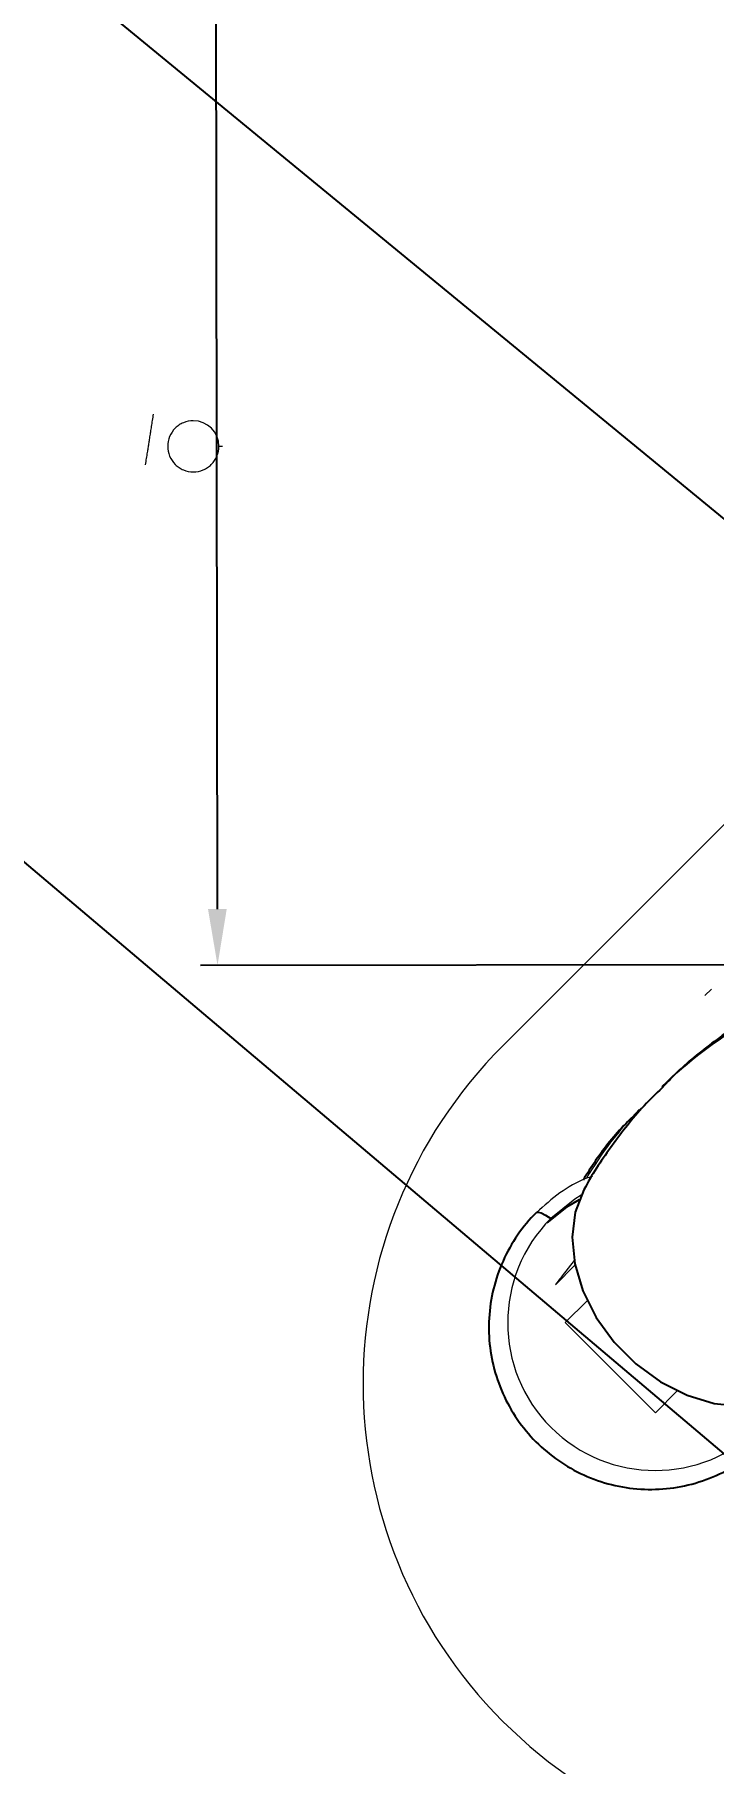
# Model space of a CAD drawing. Header units: millimetres. Extents: x -635 to 515, y -448 to 489.
# Drawn here: x 63.8 to 103.6, y -394.8 to -293.5 of the extents above; entities that cross this region are included whole.
import ezdxf

# ---------------------------------------------------------------- set-up
doc = ezdxf.new("R2010")
doc.units = ezdxf.units.MM
doc.header["$PDSIZE"] = -1
doc.dimstyles.new('ISO-25', dxfattribs={"dimtxt": 2.5, "dimasz": 2.5, "dimexe": 1.25, "dimexo": 0.625, "dimtad": 1, "dimtxsty": 'Standard', "dimcen": 2.5, "dimadec": 0, "dimazin": 0, "dimtfac": 1, "dimtmove": 0, "dimatfit": 3, "dimfxl": 0, "dimarcsym": 0})

# ---------------------------------------------------------------- blocks, each defined once
blk = doc.blocks.new('*D3')
at = {"color": 0, "lineweight": -2, "transparency": 16777216}
for p, q in [((134.64, -72.35), (73.18, -72.42)), ((74.19, -75.73), (74.34, -206.66)), ((74.5, -344.73), (74.35, -213.79)), ((134.97, -347.96), (73.51, -348.04))]:
    blk.add_line(p, q, dxfattribs=at)
at = {"color": 0, "transparency": 16777216}
for points in [[(74.74, -75.72), (73.64, -75.73), (74.18, -72.42)], [(75.05, -344.73), (73.95, -344.73), (74.51, -348.03)]]:
    blk.add_solid(points, dxfattribs=at)
at = {"layer": 'Defpoints', "color": 0, "transparency": 16777216}
for p in [(74.18, -72.42), (135.64, -72.35), (135.97, -347.96)]:
    blk.add_point(p, dxfattribs=at)
at = {"color": 0, "transparency": 16777216, "insert": (74.34, -210.23), "char_height": 3.5, "attachment_point": 5}
blk.add_mtext('275,61', dxfattribs=at)
blk = doc.blocks.new('*D4')
at = {"color": 0, "lineweight": -2, "transparency": 16777216}
for p, q in [((-200.65, -72.75), (-224.21, -100.64)), ((-221.04, -102.01), (-34.95, -259.15)), ((159.59, -423.42), (-26.5, -266.28)), ((185.02, -398.42), (161.47, -426.31))]:
    blk.add_line(p, q, dxfattribs=at)
at = {"color": 0, "transparency": 16777216}
for points in [[(-220.68, -101.59), (-221.39, -102.43), (-223.56, -99.88)], [(159.94, -423), (159.23, -423.84), (162.11, -425.55)]]:
    blk.add_solid(points, dxfattribs=at)
at = {"layer": 'Defpoints', "color": 0, "transparency": 16777216}
for p in [(-200.01, -71.99), (-223.56, -99.88), (185.66, -397.66)]:
    blk.add_point(p, dxfattribs=at)
at = {"color": 0, "transparency": 16777216, "insert": (-30.72, -262.71), "char_height": 3.5, "attachment_point": 5}
blk.add_mtext('504,78', dxfattribs=at)

msp = doc.modelspace()

# ---------------------------------------------------------------- linework, layer by layer
msp.add_line((-535.984, 203.989), (135.966, -347.962))
at = {"color": 144, "linetype": 'Continuous', "lineweight": 18}
for p, q in [((140.745, -303.243), (91.248, -352.741)), ((74.59, -317.612), (74.807, -317.612)), ((103.096, -349.804), (103.471, -349.429)), ((99.897, -355.9), (99.277, -356.506)), ((94.325, -366.748), (95.473, -365.599)), ((95.434, -365.322), (94.728, -366.224)), ((96.188, -367.691), (94.907, -368.971)), ((94.907, -368.971), (100.192, -374.256)), ((101.472, -372.975), (100.192, -374.256))]:
    msp.add_line(p, q, dxfattribs=at)
at = {"color": 144, "linetype": 'Continuous', "lineweight": 18, "flags": 128}
msp.add_lwpolyline([(95.841, -361.497), (95.462, -361.729), (94.057, -362.867)], dxfattribs=at)
at = {"color": 7, "linetype": 'Continuous', "lineweight": 25, "flags": 128}
for points in [[(96.005, -361.179), (95.995, -361.197), (95.487, -362.495), (95.305, -363.956), (95.456, -365.518), (95.933, -367.11), (96.716, -368.665), (97.77, -370.114), (99.049, -371.393), (100.498, -372.447), (102.053, -373.23), (103.645, -373.707), (105.207, -373.858), (106.668, -373.676), (107.966, -373.168), (107.989, -373.156)], [(95.716, -361.784), (94.978, -362.213), (93.82, -363.114)]]:
    msp.add_lwpolyline(points, dxfattribs=at)
at = {"color": 8, "linetype": 'Continuous', "lineweight": 25, "flags": 128}
msp.add_lwpolyline([(93.217, -362.511), (93.217, -362.511), (93.315, -362.488), (93.488, -362.539), (93.736, -362.666), (94.057, -362.867)], dxfattribs=at)
at = {"color": 144, "linetype": 'Continuous', "lineweight": 18}
for centre, radius, start, end in [((73.09, -317.612), 1.5, 360, 90), ((111.047, -372.54), 28, 135, 315), ((113.106, -370.34), 19.6, 135.00904, 149.89445), ((100.18, -368.983), 8.654, 135.03039, 314.96961)]:
    msp.add_arc(centre, radius, start, end, dxfattribs=at)
at = {"color": 8, "linetype": 'Continuous', "lineweight": 25}
msp.add_arc((117.075, -371.647), 23.33, 119.52455, 135.01167, dxfattribs=at)
at = {"color": 144, "linetype": 'Continuous', "lineweight": 18}
for points, knots in [([(70.524, -317.208), (70.531, -317.158), (70.547, -317.058), (70.571, -316.907), (70.595, -316.754), (70.619, -316.6), (70.654, -316.378), (70.701, -316.082), (70.738, -315.849), (70.757, -315.727)], [0, 0, 0, 0, 0.0967737, 0.1947382, 0.2942162, 0.3955159, 0.4989293, 0.7384063, 1, 1, 1, 1]), ([(73.09, -316.112), (72.889, -316.112), (72.689, -316.154), (72.421, -316.266), (72.339, -316.31), (72.18, -316.416), (72.104, -316.477), (71.894, -316.686), (71.779, -316.857), (71.627, -317.227), (71.59, -317.425), (71.59, -317.612)], [0, 0, 0, 0, 0.25, 0.25, 0.375, 0.375, 0.5, 0.5, 0.75, 0.75, 1, 1, 1, 1]), ([(70.29, -318.69), (70.3, -318.628), (70.319, -318.507), (70.348, -318.325), (70.376, -318.147), (70.408, -317.945), (70.443, -317.717), (70.484, -317.462), (70.51, -317.292), (70.524, -317.208)], [0, 0, 0, 0, 0.1333579, 0.2610477, 0.3833203, 0.5004614, 0.6717141, 0.8377486, 1, 1, 1, 1]), ([(71.59, -317.612), (71.59, -317.8), (71.627, -317.997), (71.779, -318.368), (71.894, -318.539), (72.104, -318.747), (72.18, -318.809), (72.339, -318.914), (72.421, -318.959), (72.689, -319.071), (72.889, -319.112), (73.291, -319.112), (73.491, -319.071), (73.759, -318.959), (73.841, -318.914), (74, -318.809), (74.076, -318.747), (74.286, -318.539), (74.401, -318.368), (74.554, -317.997), (74.59, -317.8), (74.59, -317.612)], [0, 0, 0, 0, 0.125, 0.125, 0.25, 0.25, 0.3125, 0.3125, 0.375, 0.375, 0.5, 0.5, 0.625, 0.625, 0.6875, 0.6875, 0.75, 0.75, 0.875, 0.875, 1, 1, 1, 1]), ([(96.498, -360.397), (96.368, -360.439), (95.686, -360.658), (94.543, -361.34), (93.664, -362.117), (93.217, -362.511)], [0, 0, 0, 0, 0.1037937, 0.5449856, 1, 1, 1, 1])]:
    msp.add_open_spline(points, degree=3, knots=knots, dxfattribs=at)
at = {"color": 7, "linetype": 'Continuous', "lineweight": 25}
for points, knots in [([(106.655, -350.557), (106.543, -350.613), (105.55, -351.11), (103.797, -352.353), (101.871, -353.848), (100.886, -354.882), (100.597, -355.185)], [0, 0, 0, 0, 0.050277, 0.4444546, 0.8370182, 1, 1, 1, 1]), ([(100.597, -355.185), (100.183, -355.593), (99.066, -356.691), (97.548, -358.706), (96.43, -360.326), (96.004, -361.184), (95.995, -361.202)], [0, 0, 0, 0, 0.2274269, 0.6134351, 0.9917907, 1, 1, 1, 1]), ([(99.277, -356.506), (98.998, -356.772), (98.044, -357.681), (96.917, -359.072), (96.187, -360.235), (95.947, -360.619)], [0, 0, 0, 0, 0.2169709, 0.7416946, 1, 1, 1, 1]), ([(93.217, -362.511), (93.115, -362.616), (92.61, -363.135), (91.823, -364.183), (91.037, -365.738), (90.548, -367.41), (90.369, -369.139), (90.505, -370.869), (90.951, -372.543), (91.691, -374.107), (92.701, -375.511), (93.948, -376.708), (95.392, -377.661), (96.985, -378.338), (98.677, -378.716), (100.411, -378.782), (102.133, -378.534), (103.779, -377.974), (105.331, -377.131), (106.207, -376.345), (106.652, -375.946)], [0, 0, 0, 0, 0.014787, 0.0732594, 0.1316897, 0.1899316, 0.2479393, 0.3056968, 0.3632202, 0.4205566, 0.4777785, 0.5349746, 0.5922344, 0.6496154, 0.7071856, 0.7649873, 0.8230312, 0.8812963, 0.9397328, 1, 1, 1, 1])]:
    msp.add_open_spline(points, degree=3, knots=knots, dxfattribs=at)
at = {"color": 144, "linetype": 'Continuous', "lineweight": 18}
msp.add_open_spline([(94.728, -366.224), (94.587, -366.405), (94.452, -366.58), (94.325, -366.748)], degree=3, dxfattribs=at)

# ---------------------------------------------------------------- dimensions: what is measured, and where the dimension line sits
for p1, p2, distance, picture, middle in [((185.661, -397.657), (-200.009, -71.986), 36.503, '*D4', (-30.725, -262.712)), ((135.966, -347.962), (135.641, -72.351), 61.459, '*D3', (74.344, -210.229))]:
    dim = msp.add_aligned_dim(p1=p1, p2=p2, distance=distance, dimstyle='ISO-25', override={"dimtxt": 3.5, "dimasz": 3.302, "dimexe": 1, "dimexo": 1, "dimgap": 1.524, "dimtih": 1, "dimtoh": 1, "dimzin": 1, "dimadec": 2, "dimtzin": 1})
    dim.commit()
    dim.dimension.update_dxf_attribs({"geometry": picture, "text_midpoint": middle})

doc.saveas('drawing.dxf')
